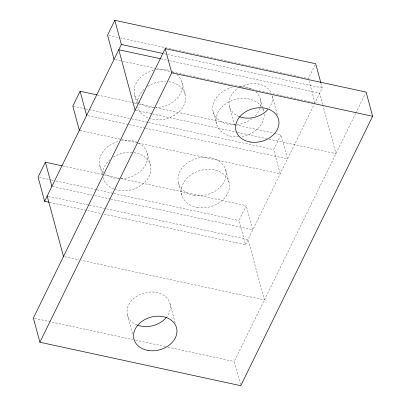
<?xml version="1.0" encoding="UTF-8"?>
<svg xmlns="http://www.w3.org/2000/svg" width="406" height="406" viewBox="0 0 406 406"><rect width="100%" height="100%" fill="white"/><g stroke="black" fill="none" stroke-linecap="round" stroke-linejoin="round"><path stroke-width="0.3" stroke-dasharray="2.03 1.52" d="M104.139 214.15L245.503 244.732L238.977 220.544L246.264 205.654L121.018 178.564M138.238 143.069L280.221 173.778L273.695 149.596L280.982 134.706L275.405 133.498M315.163 64.858L308.418 78.642L120.552 38.007M245.503 244.732L314.087 104.575M314.366 104.002L322.227 87.94L320.923 83.103M240.459 384.492L234.257 361.513L355.509 113.726M355.788 113.157L365.268 93.791M108.767 35.459L119.932 37.875M164.12 53.739L322.227 87.94M160.933 58.855L168.992 60.595M169.617 60.733L319.659 93.187L322.79 104.794M115.294 59.641L122.115 61.118M122.734 61.255L171.718 71.847M172.337 71.984L314.939 102.83L308.905 80.459M97.455 95.004L133.417 102.784M134.041 102.921L138.38 103.86M138.999 103.992L155.117 107.478M155.742 107.61L274.781 133.361M135.705 110.33L151.829 113.817M152.448 113.954L236.769 132.194M237.388 132.326L266.534 138.629M269.011 139.167L335.975 153.651L322.953 105.403M73.43 106.276L85.209 108.823M85.833 108.955L131.092 118.745M131.711 118.882L147.835 122.368M148.454 122.5L273.695 149.596M87.863 115.705L144.906 128.042M145.526 128.179L287.509 158.888L280.982 134.706M79.957 130.458L120.876 139.314M121.495 139.446L137.619 142.932M62.737 165.958L103.662 174.808M104.281 174.94L120.399 178.427M39.331 177.361L50.491 179.772M51.11 179.909L53.592 180.442M56.074 180.98L96.374 189.698M96.993 189.83L113.117 193.317M113.736 193.454L238.977 220.544M52.526 186.521L92.208 195.103M94.684 195.641L110.188 198.991M110.808 199.128L252.791 229.842L246.264 205.654M48.426 196.296L88.726 205.015M89.345 205.147L248.071 239.479L264.387 299.943L81.479 260.378M49.578 202.35L101.657 213.617M64.742 256.759L79.003 259.845M34.611 318.329L133.193 339.655M135.675 340.187L165.435 346.628M167.917 347.166L234.257 361.513M277.268 114.665L272.045 95.314A22.015 16.91 -15.1 0 1 269.011 108.163M260.449 99.216L262.57 107.077M262.733 107.681L263.712 111.31M229.436 106.372L234.983 126.926M213.196 111.863L216.459 123.957M225.731 170.17L228.994 182.258M181.842 82.215L185.106 94.309M178.478 182.817L181.736 194.91M134.589 94.862L137.035 103.931M147.124 153.163L150.387 165.257M170.043 303.774L175.26 323.12M99.871 165.81L102.317 174.885M127.428 314.828L132.975 335.386M137.015 324.983A22.015 16.91 -15.1 0 1 130.463 301.978A22.015 16.91 -15.1 0 1 160.451 293.619A22.015 16.91 -15.1 0 1 167.003 316.624M239.022 116.522A22.015 16.91 -15.1 0 1 237.957 88.335M240.306 86.909A22.015 16.91 -15.1 0 1 271.279 93.121M113.375 157.147A24.461 18.793 -15.1 0 1 148.439 160.933A24.461 18.793 -15.1 0 1 134.32 188.876A24.461 18.793 -15.1 0 1 103.053 177.579M102.657 173.56A24.461 18.793 -15.1 0 1 110.234 159.456M121.364 140.73A24.461 18.793 -15.1 0 1 147.617 157.056A24.461 18.793 -15.1 0 1 121.049 178.706M118.78 178.681A24.461 18.793 -15.1 0 1 105.169 173.819M103.763 172.535A24.461 18.793 -15.1 0 1 118.527 141.369M168.972 81.723A24.461 18.793 -15.1 0 1 185.329 100.937A24.461 18.793 -15.1 0 1 161.898 119.643A24.461 18.793 -15.1 0 1 137.771 106.631M137.365 103.52A24.461 18.793 -15.1 0 1 144.536 88.863M147.617 86.503A24.461 18.793 -15.1 0 1 165.633 81.418M176.915 74.516A24.461 18.793 -15.1 0 1 179.447 95.329A24.461 18.793 -15.1 0 1 155.772 107.757M153.498 107.727A24.461 18.793 -15.1 0 1 134.102 90.969A24.461 18.793 -15.1 0 1 153.808 70.268M156.082 69.781A24.461 18.793 -15.1 0 1 169.911 70.629M171.865 71.38A24.461 18.793 -15.1 0 1 174.128 72.532M264.179 114.294A24.461 18.793 -15.1 0 1 241.078 136.573M238.779 136.802A24.461 18.793 -15.1 0 1 216.144 122.465A24.461 18.793 -15.1 0 1 233.074 100.14A24.461 18.793 -15.1 0 1 261.591 106.732M262.926 109.097A24.461 18.793 -15.1 0 1 263.793 111.635M255.876 91.837A24.461 18.793 -15.1 0 1 254.943 116.192M252.055 118.699A24.461 18.793 -15.1 0 1 214.703 115.482A24.461 18.793 -15.1 0 1 233.541 87.006M239.271 86.321A24.461 18.793 -15.1 0 1 251.852 89.046M197.331 207.405A24.461 18.793 -15.1 0 0 229.075 182.583A24.461 18.793 -15.1 0 0 189.688 175.762A24.461 18.793 -15.1 0 0 197.331 207.405M194.068 195.311A24.461 18.793 -15.1 0 0 225.812 170.495A24.461 18.793 -15.1 0 0 186.43 163.669A24.461 18.793 -15.1 0 0 194.068 195.311"/><path stroke-width="0.61" d="M62.118 165.821L45.381 162.202L38.093 177.092L44.619 201.274L48.959 202.213M96.836 94.872L80.099 91.248L72.811 106.139L79.337 130.326M320.76 82.499L315.701 63.752L114.817 20.3L107.529 35.19L114.056 59.377M44.619 201.274L121.343 44.487L114.817 20.3M165.217 48.629L33.373 318.06L39.9 342.248L240.783 385.7L372.627 116.268L366.1 92.081L165.217 48.629L171.743 72.811L39.9 342.248M121.343 44.487L162.882 53.47M160.314 58.718L118.775 49.735L135.086 110.199M171.743 72.811L372.627 116.268M80.099 91.248L86.625 115.436M45.381 162.202L51.902 186.384M47.187 196.027L63.498 256.49M166.622 317.122A22.015 16.91 -15.1 0 1 137.588 325.201M267.808 109.63A22.015 16.91 -15.1 0 1 239.596 116.74M148.19 350.454A22.015 16.91 -15.1 0 0 176.564 327.957A22.015 16.91 -15.1 0 0 141.024 322.049A22.015 16.91 -15.1 0 0 148.19 350.454M250.197 141.993A22.015 16.91 -15.1 0 0 278.572 119.501A22.015 16.91 -15.1 0 0 243.032 113.589A22.015 16.91 -15.1 0 0 250.197 141.993"/></g></svg>
